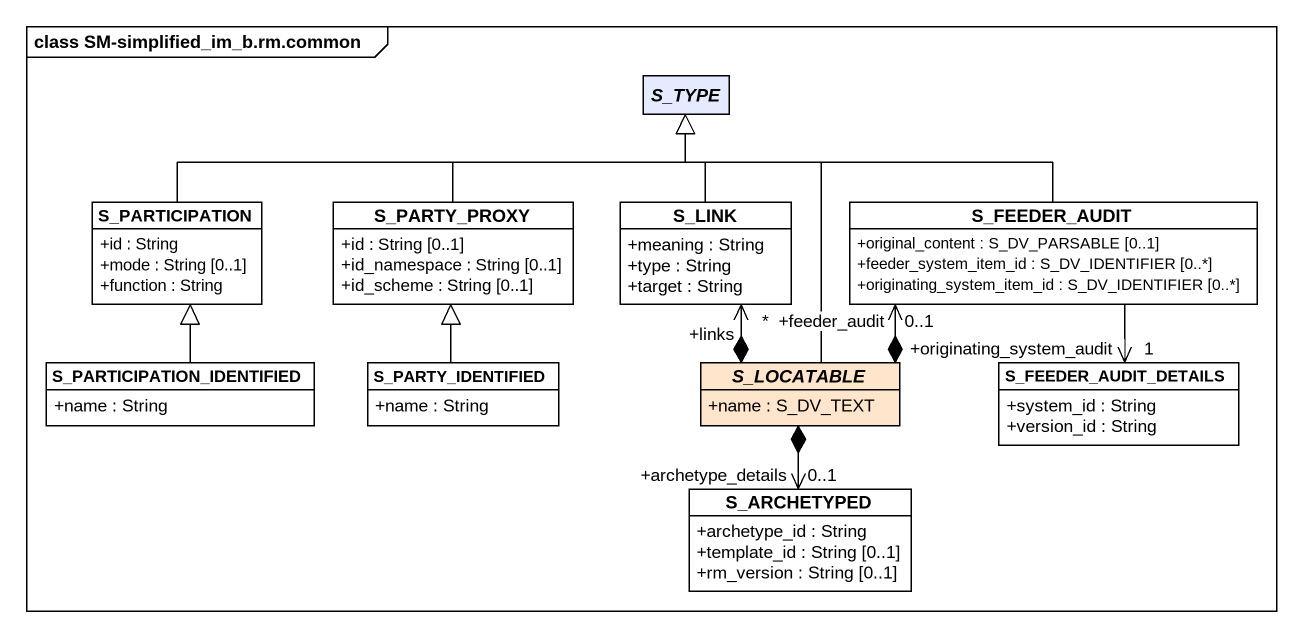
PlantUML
@startuml
mainframe class SM-simplified_im_b.rm.common
hide circle
hide empty members
skinparam classAttributeIconSize 0
abstract class S_TYPE #E5EAFF
class S_PARTICIPATION {
  +id : String
  +mode : String [0..1]
  +function : String
}
class S_PARTY_PROXY {
  +id : String [0..1]
  +id_namespace : String [0..1]
  +id_scheme : String [0..1]
}
class S_LINK {
  +meaning : String
  +type : String
  +target : String
}
class S_FEEDER_AUDIT {
  +original_content : S_DV_PARSABLE [0..1]
  +feeder_system_item_id : S_DV_IDENTIFIER [0..*]
  +originating_system_item_id : S_DV_IDENTIFIER [0..*]
}
class S_PARTICIPATION_IDENTIFIED {
  +name : String
}
class S_PARTY_IDENTIFIED {
  +name : String
}
abstract class S_LOCATABLE #FFE5CB {
  +name : S_DV_TEXT
}
class S_FEEDER_AUDIT_DETAILS {
  +system_id : String
  +version_id : String
}
class S_ARCHETYPED {
  +archetype_id : String
  +template_id : String [0..1]
  +rm_version : String [0..1]
}
S_PARTICIPATION -right-|> S_TYPE
S_PARTY_PROXY -up-|> S_TYPE
S_LINK -up-|> S_TYPE
S_FEEDER_AUDIT -left-|> S_TYPE
S_PARTICIPATION_IDENTIFIED -up-|> S_PARTICIPATION
S_PARTY_IDENTIFIED -up-|> S_PARTY_PROXY
S_LOCATABLE -up-|> S_TYPE
S_LOCATABLE *-up-> "+links\n*" S_LINK
S_LOCATABLE *-right-> "+feeder_audit\n0..1" S_FEEDER_AUDIT
S_LOCATABLE *--> "+archetype_details\n0..1" S_ARCHETYPED
S_FEEDER_AUDIT_DETAILS "+originating_system_audit\n1" <-up- S_FEEDER_AUDIT
@enduml
